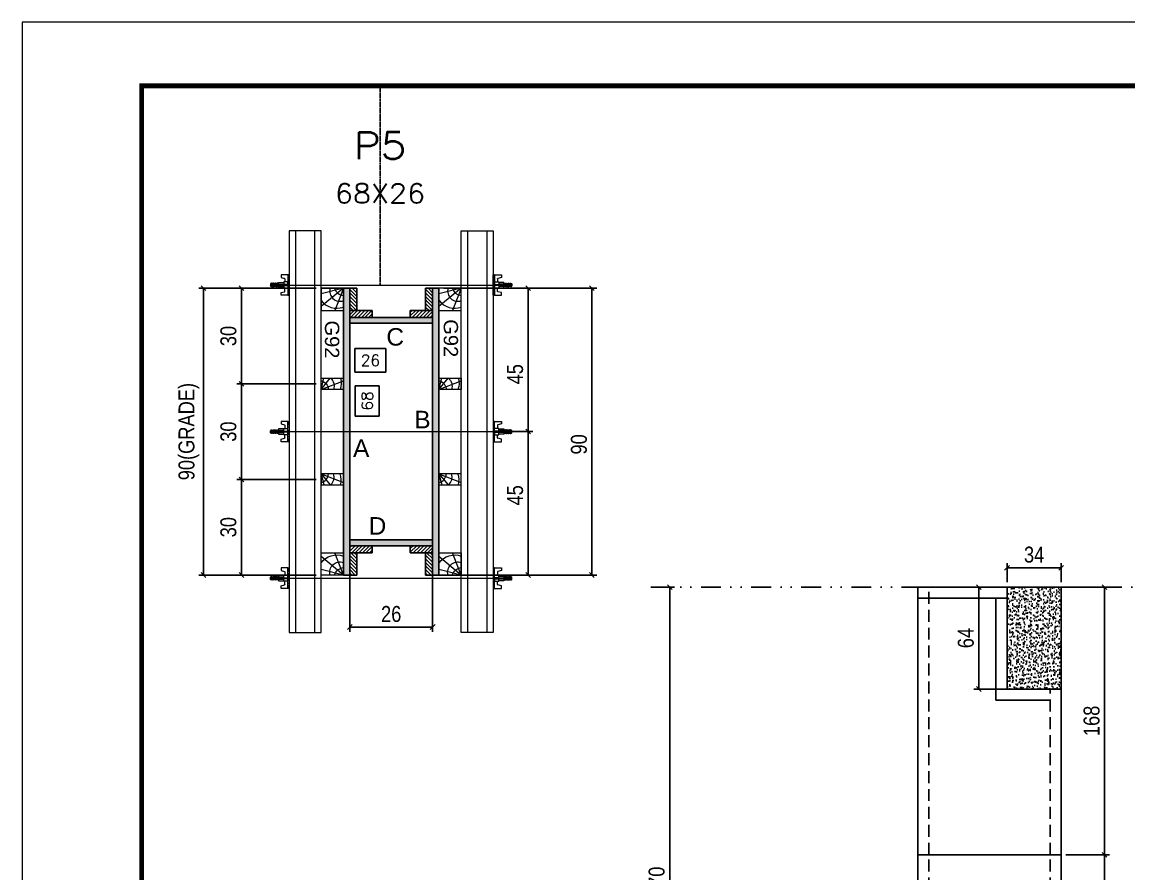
# Model space of a CAD drawing. Header units: millimetres. Extents: x 787 to 8287, y -592 to 17063.
# Drawn here: x 3024 to 3719, y 10261 to 10796 of the extents above; entities that cross this region are included whole.
import ezdxf
from ezdxf.enums import TextEntityAlignment as Align

# ---------------------------------------------------------------- set-up
doc = ezdxf.new("R2010")
doc.units = ezdxf.units.MM
for name, pattern in [('DASHED', [0.75, 0.5, -0.25]), ('DIVIDE2', [0.625, 0.25, -0.125, 0, -0.125, 0, -0.125]), ('HIDDEN', [0.375, 0.25, -0.125])]:
    doc.linetypes.add(name, pattern=pattern)
for name, color, linetype in [('00 - FELIPE', 2, 'Continuous'), ('CHAPA', 1, 'Continuous'), ('COTA', 241, 'Continuous'), ('Cota Seção (2x)', 241, 'Continuous'), ('MEIO_PONT', 93, 'Continuous'), ('Nível', 160, 'Continuous'), ('Painéis', 200, 'Continuous'), ('SARR_2.2x7', 40, 'Continuous'), ('SARRAFO', 251, 'Continuous'), ('Sarrafo de Pressão', 42, 'HIDDEN'), ('Texto de Titulo', 7, 'Continuous'), ('Texto Qtd Sarr', 242, 'Continuous'), ('TEXTO_GERAL', 7, 'Continuous')]:
    doc.layers.add(name, color=color, linetype=linetype)
for name, color, linetype, lineweight in [('Folhas', 255, 'Continuous', 9), ('Hachura', 251, 'Continuous', 9), ('Madeira', 126, 'Continuous', 18), ('Perfil Metálico', 224, 'Continuous', 18), ('SARRAFO DE PRESSAO', 251, 'DASHED', 9), ('Texto Seção', 7, 'Continuous', 15)]:
    doc.layers.add(name, color=color, linetype=linetype, lineweight=lineweight)
doc.styles.add('ARIAL', font='arial.ttf')
doc.styles.add('COTA TECNICA', font='techl___.ttf', dxfattribs={"height": 10})
doc.styles.add('COTA TECNICA 2X', font='techl___.ttf', dxfattribs={"height": 10})
doc.styles.add('COTA TECNICA-50', font='techl___.ttf', dxfattribs={"height": 10})
doc.styles.add('ROMANS', font='romans.shx')
doc.styles.add('SANSSERIF', font='sas_____.pfb')
doc.dimstyles.new('COTA PAINEL-50', dxfattribs={"dimtxt": 10, "dimasz": 3, "dimexe": 3, "dimexo": 3, "dimgap": 3, "dimtad": 1, "dimdec": 1, "dimzin": 12, "dimdsep": 46, "dimtxsty": 'COTA TECNICA-50', "dimblk1": 'OBLIQUE', "dimblk2": 'OBLIQUE', "dimsah": 1, "dimcen": 0.9, "dimclrd": 4, "dimclre": 4, "dimclrt": 240, "dimadec": 1, "dimazin": 3, "dimtfac": 1, "dimtdec": 1, "dimtmove": 0, "dimatfit": 3, "dimfxl": 0, "dimtolj": 1, "dimtzin": 12, "dimarcsym": 0})
doc.dimstyles.new('PAINEL', dxfattribs={"dimtxt": 10, "dimasz": 3, "dimexe": 3, "dimexo": 3, "dimgap": 3, "dimtad": 1, "dimdec": 1, "dimzin": 12, "dimdsep": 46, "dimtxsty": 'COTA TECNICA', "dimblk1": 'OBLIQUE', "dimblk2": 'OBLIQUE', "dimsah": 1, "dimcen": 0.9, "dimclrd": 4, "dimclre": 4, "dimclrt": 240, "dimadec": 1, "dimazin": 3, "dimtfac": 1, "dimtdec": 1, "dimtmove": 0, "dimatfit": 3, "dimfxl": 0, "dimtolj": 1, "dimtzin": 12, "dimarcsym": 0})
doc.dimstyles.new('SECAO PILAR', dxfattribs={"dimtxt": 10, "dimasz": 3, "dimexe": 3, "dimexo": 3, "dimgap": 3, "dimtad": 1, "dimdec": 1, "dimlfac": 0.5, "dimzin": 12, "dimdsep": 46, "dimtxsty": 'COTA TECNICA 2X', "dimblk1": 'OBLIQUE', "dimblk2": 'OBLIQUE', "dimsah": 1, "dimcen": 0.9, "dimclrd": 256, "dimclre": 256, "dimclrt": 256, "dimadec": 1, "dimazin": 3, "dimtfac": 1, "dimtdec": 1, "dimtmove": 0, "dimatfit": 3, "dimfxl": 0, "dimtolj": 1, "dimtzin": 12, "dimarcsym": 0})
doc.dimstyles.new('SECÇÃO 2', dxfattribs={"dimtxt": 7, "dimasz": 6, "dimexe": 0.18, "dimexo": 2, "dimgap": -4, "dimtad": 3, "dimdec": 1, "dimlfac": 0.5, "dimzin": 12, "dimdsep": 46, "dimtxsty": 'ROMANS', "dimblk": 'ARCHTICK', "dimcen": 0.09, "dimse1": 1, "dimse2": 1, "dimsd1": 1, "dimsd2": 1, "dimclrd": 180, "dimclre": 5, "dimclrt": 1, "dimadec": 0, "dimazin": 3, "dimtfac": 1, "dimtdec": 1, "dimtofl": 0, "dimtmove": 0, "dimatfit": 3, "dimldrblk": 'ARCHTICK', "dimfxl": 0, "dimtolj": 1, "dimtzin": 0, "dimarcsym": 0})

# ---------------------------------------------------------------- blocks, each defined once
blk = doc.blocks.new('9999999999')
at = {"layer": 'Folhas'}
blk.add_lwpolyline([(98138.98, 34190.21), (99623.98, 34190.21), (99623.98, 35240.21), (98138.98, 35240.21)], close=True, dxfattribs=at)
at = {"layer": 'Folhas', "color": 30, "const_width": 3}
blk.add_lwpolyline([(98213.98, 34230.21), (99583.98, 34230.21), (99583.98, 35200.21), (98213.98, 35200.21)], close=True, dxfattribs=at)
blk = doc.blocks.new('titulo1')
at = {"layer": 'Defpoints', "color": 252, "linetype": 'HIDDEN', "ltscale": 2}
blk.add_line((0, 0), (0, 125), dxfattribs=at)
at = {"layer": 'Defpoints', "style": 'ROMANS', "oblique": 15}
blk.add_attdef('FOLHA', text='', height=10, dxfattribs=at).set_placement((0, 15.58), align=Align.MIDDLE_CENTER)
at = {"layer": 'Texto Qtd Sarr', "color": 3, "style": 'ROMANS', "oblique": 15}
for tag, height, p in [('TITULO', 17, (0, 71.45)), ('SEÇÃO', 12, (0, 41.55))]:
    blk.add_attdef(tag, text='', height=height, dxfattribs=at).set_placement(p, align=Align.MIDDLE_CENTER)
blk = doc.blocks.new('*D297')
at = {"layer": 'Cota Seção (2x)', "color": 180, "lineweight": -2}
for p, q in [((3248.11, 10567.3), (3233.11, 10567.3)), ((3233.11, 10567.3), (3233.11, 10548.3)), ((3248.11, 10548.3), (3248.11, 10567.3)), ((3233.11, 10548.3), (3248.11, 10548.3))]:
    blk.add_line(p, q, dxfattribs=at)
at = {"layer": 'Defpoints', "color": 0}
for p in [(3229.64, 10606.56), (3229.64, 10470.56), (3252.11, 10470.56)]:
    blk.add_point(p, dxfattribs=at)
at = {"layer": 'Cota Seção (2x)', "color": 1, "insert": (3240.61, 10557.8), "char_height": 7, "attachment_point": 5, "rotation": 90, "style": 'ROMANS'}
blk.add_mtext('\\A1;68', dxfattribs=at)
blk = doc.blocks.new('_ArchTick')
at = {"color": 0, "linetype": 'ByBlock', "const_width": 0.15}
blk.add_lwpolyline([(-0.5, -0.5), (0.5, 0.5)], dxfattribs=at)
blk = doc.blocks.new('*D298')
at = {"layer": 'Cota Seção (2x)', "color": 180, "lineweight": -2}
for p, q in [((3252.22, 10590.77), (3232.89, 10590.77)), ((3232.89, 10590.77), (3232.89, 10575.77)), ((3252.22, 10575.77), (3252.22, 10590.77)), ((3232.89, 10575.77), (3252.22, 10575.77))]:
    blk.add_line(p, q, dxfattribs=at)
at = {"layer": 'Defpoints', "color": 0}
for p in [(3229.64, 10606.56), (3281.64, 10606.56), (3281.64, 10571.77)]:
    blk.add_point(p, dxfattribs=at)
at = {"layer": 'Cota Seção (2x)', "color": 1, "insert": (3242.56, 10583.27), "char_height": 7, "attachment_point": 5, "style": 'ROMANS'}
blk.add_mtext('\\A1;26', dxfattribs=at)
blk = doc.blocks.new('_Oblique')
at = {"color": 0, "linetype": 'ByBlock', "lineweight": -2}
blk.add_line((-0.5, -0.5), (0.5, 0.5), dxfattribs=at)
blk = doc.blocks.new('*D1240')
at = {"layer": 'Cota Seção (2x)', "lineweight": -2}
for p, q in [((3229.64, 10463.96), (3229.64, 10412.92)), ((3281.64, 10463.96), (3281.64, 10412.92)), ((3229.64, 10415.92), (3281.64, 10415.92))]:
    blk.add_line(p, q, dxfattribs=at)
at = {"layer": 'Defpoints', "color": 0}
for p in [(3229.64, 10466.96), (3281.64, 10466.96), (3281.64, 10415.92)]:
    blk.add_point(p, dxfattribs=at)
at = {"layer": 'Cota Seção (2x)', "lineweight": -2, "xscale": 3, "yscale": 3, "zscale": 3, "rotation": 180}
blk.add_blockref('_Oblique', (3229.64, 10415.92), dxfattribs=at)
at = {"layer": 'Cota Seção (2x)', "lineweight": -2, "xscale": 3, "yscale": 3, "zscale": 3}
blk.add_blockref('_Oblique', (3281.64, 10415.92), dxfattribs=at)
at = {"layer": 'Cota Seção (2x)', "insert": (3255.64, 10424.03), "char_height": 10, "attachment_point": 5, "style": 'COTA TECNICA 2X'}
blk.add_mtext('\\A1;26', dxfattribs=at)
blk = doc.blocks.new('*D299')
at = {"layer": 'Cota Seção (2x)', "lineweight": -2}
for p, q in [((3208.64, 10628.56), (3134.86, 10628.56)), ((3137.86, 10628.56), (3137.86, 10448.56)), ((3208.64, 10448.56), (3134.86, 10448.56))]:
    blk.add_line(p, q, dxfattribs=at)
at = {"layer": 'Defpoints', "color": 0}
for p in [(3211.64, 10628.56), (3137.86, 10448.56), (3211.64, 10448.56)]:
    blk.add_point(p, dxfattribs=at)
at = {"layer": 'Cota Seção (2x)', "lineweight": -2, "xscale": 3, "yscale": 3, "zscale": 3}
for p, rotation in [((3137.86, 10628.56), 90), ((3137.86, 10448.56), 270)]:
    blk.add_blockref('_Oblique', p, dxfattribs=dict(at, rotation=rotation))
at = {"layer": 'Cota Seção (2x)', "insert": (3128.64, 10538.56), "char_height": 10, "attachment_point": 5, "rotation": 90, "style": 'COTA TECNICA 2X'}
blk.add_mtext('\\A1;90(GRADE)', dxfattribs=at)
blk = doc.blocks.new('*D300')
at = {"layer": 'Cota Seção (2x)', "lineweight": -2}
for p, q in [((3208.64, 10508.56), (3158.71, 10508.56)), ((3161.71, 10508.56), (3161.71, 10448.56)), ((3208.64, 10448.56), (3158.71, 10448.56))]:
    blk.add_line(p, q, dxfattribs=at)
at = {"layer": 'Defpoints', "color": 0}
for p in [(3211.64, 10508.56), (3161.71, 10448.56), (3211.64, 10448.56)]:
    blk.add_point(p, dxfattribs=at)
at = {"layer": 'Cota Seção (2x)', "lineweight": -2, "xscale": 3, "yscale": 3, "zscale": 3}
for p, rotation in [((3161.71, 10508.56), 90), ((3161.71, 10448.56), 270)]:
    blk.add_blockref('_Oblique', p, dxfattribs=dict(at, rotation=rotation))
at = {"layer": 'Cota Seção (2x)', "insert": (3153.49, 10478.56), "char_height": 10, "attachment_point": 5, "rotation": 90, "style": 'COTA TECNICA 2X'}
blk.add_mtext('\\A1;30', dxfattribs=at)
blk = doc.blocks.new('*D301')
at = {"layer": 'Cota Seção (2x)', "lineweight": -2}
for p, q in [((3208.64, 10628.56), (3158.71, 10628.56)), ((3161.71, 10628.56), (3161.71, 10568.56)), ((3208.64, 10568.56), (3158.71, 10568.56))]:
    blk.add_line(p, q, dxfattribs=at)
at = {"layer": 'Defpoints', "color": 0}
for p in [(3211.64, 10628.56), (3161.71, 10568.56), (3211.64, 10568.56)]:
    blk.add_point(p, dxfattribs=at)
at = {"layer": 'Cota Seção (2x)', "lineweight": -2, "xscale": 3, "yscale": 3, "zscale": 3}
for p, rotation in [((3161.71, 10628.56), 90), ((3161.71, 10568.56), 270)]:
    blk.add_blockref('_Oblique', p, dxfattribs=dict(at, rotation=rotation))
at = {"layer": 'Cota Seção (2x)', "insert": (3153.49, 10598.56), "char_height": 10, "attachment_point": 5, "rotation": 90, "style": 'COTA TECNICA 2X'}
blk.add_mtext('\\A1;30', dxfattribs=at)
blk = doc.blocks.new('*D302')
at = {"layer": 'Cota Seção (2x)', "lineweight": -2}
for p, q in [((3208.64, 10568.56), (3158.71, 10568.56)), ((3161.71, 10568.56), (3161.71, 10508.56)), ((3208.64, 10508.56), (3158.71, 10508.56))]:
    blk.add_line(p, q, dxfattribs=at)
at = {"layer": 'Defpoints', "color": 0}
for p in [(3211.64, 10568.56), (3161.71, 10508.56), (3211.64, 10508.56)]:
    blk.add_point(p, dxfattribs=at)
at = {"layer": 'Cota Seção (2x)', "lineweight": -2, "xscale": 3, "yscale": 3, "zscale": 3}
for p, rotation in [((3161.71, 10568.56), 90), ((3161.71, 10508.56), 270)]:
    blk.add_blockref('_Oblique', p, dxfattribs=dict(at, rotation=rotation))
at = {"layer": 'Cota Seção (2x)', "insert": (3153.49, 10538.56), "char_height": 10, "attachment_point": 5, "rotation": 90, "style": 'COTA TECNICA 2X'}
blk.add_mtext('\\A1;30', dxfattribs=at)
blk = doc.blocks.new('*D303')
at = {"layer": 'Cota Seção (2x)', "lineweight": -2}
for p, q in [((3288.64, 10628.56), (3384.62, 10628.56)), ((3381.62, 10628.56), (3381.62, 10448.56)), ((3288.64, 10448.56), (3384.62, 10448.56))]:
    blk.add_line(p, q, dxfattribs=at)
at = {"layer": 'Defpoints', "color": 0}
for p in [(3285.64, 10628.56), (3285.64, 10448.56), (3381.62, 10448.56)]:
    blk.add_point(p, dxfattribs=at)
at = {"layer": 'Cota Seção (2x)', "lineweight": -2, "xscale": 3, "yscale": 3, "zscale": 3}
for p, rotation in [((3381.62, 10628.56), 90), ((3381.62, 10448.56), 270)]:
    blk.add_blockref('_Oblique', p, dxfattribs=dict(at, rotation=rotation))
at = {"layer": 'Cota Seção (2x)', "insert": (3373.49, 10530.56), "char_height": 10, "attachment_point": 5, "rotation": 90, "style": 'COTA TECNICA 2X'}
blk.add_mtext('\\A1;90', dxfattribs=at)
blk = doc.blocks.new('*D304')
at = {"layer": 'Cota Seção (2x)', "lineweight": -2}
for p, q in [((3322.64, 10628.56), (3344.55, 10628.56)), ((3341.55, 10628.56), (3341.55, 10538.57)), ((3322.64, 10538.57), (3344.55, 10538.57))]:
    blk.add_line(p, q, dxfattribs=at)
at = {"layer": 'Defpoints', "color": 0}
for p in [(3319.64, 10628.56), (3319.64, 10538.57), (3341.55, 10538.57)]:
    blk.add_point(p, dxfattribs=at)
at = {"layer": 'Cota Seção (2x)', "lineweight": -2, "xscale": 3, "yscale": 3, "zscale": 3}
for p, rotation in [((3341.55, 10628.56), 90), ((3341.55, 10538.57), 270)]:
    blk.add_blockref('_Oblique', p, dxfattribs=dict(at, rotation=rotation))
at = {"layer": 'Cota Seção (2x)', "insert": (3333.44, 10574.56), "char_height": 10, "attachment_point": 5, "rotation": 90, "style": 'COTA TECNICA 2X'}
blk.add_mtext('\\A1;45', dxfattribs=at)
blk = doc.blocks.new('*D305')
at = {"layer": 'Cota Seção (2x)', "lineweight": -2}
for p, q in [((3322.64, 10538.57), (3344.55, 10538.57)), ((3341.55, 10448.56), (3341.55, 10538.57)), ((3322.64, 10448.56), (3344.55, 10448.56))]:
    blk.add_line(p, q, dxfattribs=at)
at = {"layer": 'Defpoints', "color": 0}
for p in [(3319.64, 10538.57), (3341.55, 10538.57), (3319.64, 10448.56)]:
    blk.add_point(p, dxfattribs=at)
at = {"layer": 'Cota Seção (2x)', "lineweight": -2, "xscale": 3, "yscale": 3, "zscale": 3}
for p, rotation in [((3341.55, 10538.57), 90), ((3341.55, 10448.56), 270)]:
    blk.add_blockref('_Oblique', p, dxfattribs=dict(at, rotation=rotation))
at = {"layer": 'Cota Seção (2x)', "insert": (3333.44, 10498.56), "char_height": 10, "attachment_point": 5, "rotation": 90, "style": 'COTA TECNICA 2X'}
blk.add_mtext('\\A1;45', dxfattribs=at)
blk = doc.blocks.new('C')
at = {"layer": 'Hachura', "color": 0}
for p, q in [((0, 3.22), (0, -3.22)), ((0.45, 3.22), (0, 3.22)), ((0.46, 3.16), (0, 3.16)), ((0.46, 3.05), (0, 3.05)), ((0.46, 2.88), (0, 2.88)), ((0, 2.75), (0, -1.16)), ((0.46, 2.65), (0, 2.65)), ((0.46, 2.23), (0, 2.23)), ((0.46, 1.51), (0, 1.51)), ((0.39, 0.49), (0.17, 0.49)), ((0.45, -3.23), (0.45, 3.22)), ((0.45, 3.22), (2.58, 3.22)), ((1.74, 0.97), (0.45, 0.97)), ((1.45, 0.1), (0.45, 0.1)), ((1.35, 1.94), (1.35, 0.96)), ((2.58, 2.39), (1.47, 2.09)), ((1.74, -0.97), (1.74, 0.97)), ((1.74, 0.97), (1.74, 0.84)), ((1.74, 0.97), (1.74, 0.84)), ((1.74, 0.84), (3.35, 0.84)), ((3.35, 0.45), (1.74, 0.45)), ((2.58, 3.22), (2.58, 2.39)), ((3.32, 0.84), (3.32, -0.84)), ((3.35, 0.84), (3.35, -0.84)), ((3.68, 0.45), (3.35, 0.45)), ((3.84, -0.52), (3.35, 0.45)), ((3.35, 0.06), (3.67, -0.57)), ((3.68, 0.45), (4.16, -0.52)), ((3.72, 0.5), (4.25, -0.57)), ((4.37, -0.55), (3.83, 0.53)), ((4.15, 0.45), (3.93, 0.45)), ((4.42, -0.52), (3.93, 0.45)), ((4.15, 0.45), (4.26, 0.45)), ((4.26, 0.45), (4.74, -0.52)), ((4.3, 0.5), (4.83, -0.57)), ((4.95, -0.55), (4.41, 0.53)), ((4.51, 0.45), (4.84, 0.45)), ((5, -0.52), (4.51, 0.45)), ((4.84, 0.45), (5.32, -0.52)), ((4.88, 0.5), (5.41, -0.57)), ((5.53, -0.55), (4.99, 0.53)), ((5.58, -0.52), (5.09, 0.45)), ((5.42, 0.45), (5.09, 0.45)), ((5.58, -0.52), (5.09, 0.45)), ((5.42, 0.45), (5.74, -0.19)), ((5.46, 0.5), (5.74, -0.07)), ((5.74, 0.19), (5.57, 0.53)), ((5.74, 0.32), (5.68, 0.45)), ((5.68, 0.45), (5.74, 0.45)), ((5.74, 0.45), (5.9, 0.29)), ((5.74, 0.45), (5.74, -0.52)), ((5.9, -0.36), (5.9, 0.29)), ((0.45, 0), (0, 0)), ((0.46, -1.52), (0, -1.52)), ((0.46, -2.23), (0, -2.23)), ((0.46, -2.65), (0, -2.65)), ((0.46, -2.88), (0, -2.88)), ((0.46, -3.05), (0, -3.05)), ((0.46, -3.16), (0, -3.16)), ((0, -3.22), (2.57, -3.22)), ((0.08, -0.48), (0.29, -0.48)), ((0.29, -0.48), (0.4, -0.48)), ((0.45, 0), (0.45, -0.97)), ((0.45, -0.16), (1.45, -0.16)), ((0.45, -0.65), (0.45, -0.32)), ((0.45, -3.23), (0.45, -0.65)), ((0.45, -0.97), (1.74, -0.97)), ((1.35, -1.94), (1.35, -0.97)), ((2.58, -2.39), (1.47, -2.1)), ((3.35, -0.32), (1.74, -0.32)), ((3.35, -0.84), (1.74, -0.84)), ((2.58, -3.23), (2.58, -2.39)), ((3.35, -0.07), (3.58, -0.52)), ((3.35, -0.52), (3.58, -0.52)), ((3.84, -0.52), (4.16, -0.52)), ((4.42, -0.52), (4.74, -0.52)), ((4.63, -0.52), (4.74, -0.52)), ((5, -0.52), (5.32, -0.52)), ((5.58, -0.52), (5.74, -0.52)), ((5.74, -0.52), (5.9, -0.36)), ((5.74, -0.52), (5.74, -0.52))]:
    blk.add_line(p, q, dxfattribs=at)
for centre, radius, start, end in [((1.52, 1.94), 0.161, 104.7436, 180), ((1.44, -0.03), 0.129, 272.695, 87.305), ((3.81, 0.39), 0.143, 25.5688, 154.4312), ((4.39, 0.39), 0.143, 25.5688, 154.4312), ((4.97, 0.39), 0.143, 25.5688, 154.4312), ((5.55, 0.39), 0.143, 25.5688, 154.4312), ((0.17, -0.37), 0.174, 221.744, 317.8592), ((1.52, -1.94), 0.161, 180, 255.2564), ((3.71, -0.4), 0.174, 222.1408, 318.256), ((4.29, -0.4), 0.174, 222.1408, 318.256), ((4.87, -0.4), 0.174, 222.1408, 318.256), ((5.45, -0.4), 0.174, 222.1408, 318.256), ((5.61, -0.4), 0.174, 317.8592, 318.256)]:
    blk.add_arc(centre, radius, start, end, dxfattribs=at)
blk = doc.blocks.new('PONTALETE')
at = {"layer": 'Madeira'}
for q in [(2.71, 7), (7, 5.76), (7, 1.74)]:
    blk.add_line((0, 0), q, dxfattribs=at)
blk.add_lwpolyline([(0, 0), (7, 0), (7, 7), (0, 7)], close=True, dxfattribs=at)
for centre, radius, start, end in [((2.04, 0.06), 6.23, 37.2818, 109.0913), ((1.09, 0.9), 3.19, 343.603, 109.9847), ((-0.21, -0.78), 3.09, 14.6322, 86.0383)]:
    blk.add_arc(centre, radius, start, end, dxfattribs=at)
blk = doc.blocks.new('MEIO PONTALETE')
at = {"layer": 'Madeira'}
for q in [(2.71, 7), (3.5, 2.88), (3.5, 0.87)]:
    blk.add_line((0, 0), q, dxfattribs=at)
blk.add_lwpolyline([(0, 0), (3.5, 0), (3.5, 7), (0, 7)], close=True, dxfattribs=at)
for centre, radius, start, end in [((2.04, 0.06), 6.23, 76.4499, 109.0913), ((1.09, 0.9), 3.19, 40.9063, 109.9847), ((-0.21, -0.78), 3.09, 14.6322, 86.0383)]:
    blk.add_arc(centre, radius, start, end, dxfattribs=at)
blk = doc.blocks.new('*D1172')
at = {"layer": 'COTA', "color": 4, "lineweight": -2}
for p, q in [((3421.67, 10440.98), (3433.52, 10440.98)), ((3430.52, 10070.98), (3430.52, 10440.98)), ((3421.67, 10070.98), (3433.52, 10070.98))]:
    blk.add_line(p, q, dxfattribs=at)
at = {"layer": 'Defpoints', "color": 0}
for p in [(3418.67, 10440.98), (3430.52, 10440.98), (3418.67, 10070.98)]:
    blk.add_point(p, dxfattribs=at)
at = {"layer": 'COTA', "color": 4, "lineweight": -2, "xscale": 3, "yscale": 3, "zscale": 3}
for p, rotation in [((3430.52, 10440.98), 90), ((3430.52, 10070.98), 270)]:
    blk.add_blockref('_Oblique', p, dxfattribs=dict(at, rotation=rotation))
at = {"layer": 'COTA', "color": 240, "insert": (3422.3, 10255.98), "char_height": 10, "attachment_point": 5, "rotation": 90, "style": 'COTA TECNICA-50'}
blk.add_mtext('\\A1;370', dxfattribs=at)
blk = doc.blocks.new('*D137')
at = {"layer": 'COTA', "color": 4, "lineweight": -2}
for p, q in [((3642.17, 10443.98), (3642.17, 10456.07)), ((3676.17, 10443.98), (3676.17, 10456.07)), ((3642.17, 10453.07), (3676.17, 10453.07))]:
    blk.add_line(p, q, dxfattribs=at)
at = {"layer": 'Defpoints', "color": 0}
for p in [(3676.17, 10453.07), (3642.17, 10440.98), (3676.17, 10440.98)]:
    blk.add_point(p, dxfattribs=at)
at = {"layer": 'COTA', "color": 4, "lineweight": -2, "xscale": 3, "yscale": 3, "zscale": 3, "rotation": 180}
blk.add_blockref('_Oblique', (3642.17, 10453.07), dxfattribs=at)
at = {"layer": 'COTA', "color": 4, "lineweight": -2, "xscale": 3, "yscale": 3, "zscale": 3}
blk.add_blockref('_Oblique', (3676.17, 10453.07), dxfattribs=at)
at = {"layer": 'COTA', "color": 240, "insert": (3659.17, 10461.29), "char_height": 10, "attachment_point": 5, "style": 'COTA TECNICA-50'}
blk.add_mtext('\\A1;34', dxfattribs=at)
blk = doc.blocks.new('*D1483')
at = {"layer": '00 - FELIPE', "color": 4, "lineweight": -2}
for p, q in [((3679.17, 10440.98), (3706.41, 10440.98)), ((3703.41, 10440.98), (3703.41, 10272.98)), ((3679.17, 10272.98), (3706.41, 10272.98))]:
    blk.add_line(p, q, dxfattribs=at)
at = {"layer": 'Defpoints', "color": 0}
for p in [(3676.17, 10440.98), (3676.17, 10272.98), (3703.41, 10272.98)]:
    blk.add_point(p, dxfattribs=at)
at = {"layer": '00 - FELIPE', "color": 4, "lineweight": -2, "xscale": 3, "yscale": 3, "zscale": 3}
for p, rotation in [((3703.41, 10440.98), 90), ((3703.41, 10272.98), 270)]:
    blk.add_blockref('_Oblique', p, dxfattribs=dict(at, rotation=rotation))
at = {"layer": '00 - FELIPE', "color": 240, "insert": (3695.28, 10356.98), "char_height": 10, "attachment_point": 5, "rotation": 90, "style": 'COTA TECNICA'}
blk.add_mtext('\\A1;168', dxfattribs=at)
blk = doc.blocks.new('*D1484')
at = {"layer": '00 - FELIPE', "color": 4, "lineweight": -2}
for p, q in [((3679.17, 10272.98), (3706.41, 10272.98)), ((3703.41, 10272.98), (3703.41, 10194.98)), ((3679.17, 10194.98), (3706.41, 10194.98))]:
    blk.add_line(p, q, dxfattribs=at)
at = {"layer": 'Defpoints', "color": 0}
for p in [(3676.17, 10272.98), (3676.17, 10194.98), (3703.41, 10194.98)]:
    blk.add_point(p, dxfattribs=at)
at = {"layer": '00 - FELIPE', "color": 4, "lineweight": -2, "xscale": 3, "yscale": 3, "zscale": 3}
for p, rotation in [((3703.41, 10272.98), 90), ((3703.41, 10194.98), 270)]:
    blk.add_blockref('_Oblique', p, dxfattribs=dict(at, rotation=rotation))
at = {"layer": '00 - FELIPE', "color": 240, "insert": (3695.31, 10233.98), "char_height": 10, "attachment_point": 5, "rotation": 90, "style": 'COTA TECNICA'}
blk.add_mtext('\\A1;78', dxfattribs=at)
blk = doc.blocks.new('*D1485')
at = {"layer": '00 - FELIPE', "color": 4, "lineweight": -2}
for p, q in [((3639.17, 10440.98), (3621.42, 10440.98)), ((3624.42, 10440.98), (3624.42, 10376.98)), ((3639.17, 10376.98), (3621.42, 10376.98))]:
    blk.add_line(p, q, dxfattribs=at)
at = {"layer": 'Defpoints', "color": 0}
for p in [(3642.17, 10440.98), (3624.42, 10376.98), (3642.17, 10376.98)]:
    blk.add_point(p, dxfattribs=at)
at = {"layer": '00 - FELIPE', "color": 4, "lineweight": -2, "xscale": 3, "yscale": 3, "zscale": 3}
for p, rotation in [((3624.42, 10440.98), 90), ((3624.42, 10376.98), 270)]:
    blk.add_blockref('_Oblique', p, dxfattribs=dict(at, rotation=rotation))
at = {"layer": '00 - FELIPE', "color": 240, "insert": (3616.32, 10408.98), "char_height": 10, "attachment_point": 5, "rotation": 90, "style": 'COTA TECNICA'}
blk.add_mtext('\\A1;64', dxfattribs=at)

msp = doc.modelspace()

# ---------------------------------------------------------------- hatches: boundary and pattern name
at = {"layer": 'COTA', "linetype": 'ByBlock'}
h = msp.add_hatch(dxfattribs=at)
h.set_pattern_fill('AR-CONC', color=256, scale=0.03)
h.set_pattern_definition([(50, (-4860.9125, 6328.986), (5.46554, -0.4781726), [0.5715, -6.2865]), (355, (-4860.9125, 6328.986), (-1.0573026, 5.7317054), [0.4572, -5.0292175]), (100.451445, (-4860.457, 6328.946), (4.4082374, 5.2535326), [0.4857003, -5.3427073]), (46.1842, (-4860.9125, 6330.51), (8.132371, -1.26127), [0.85725, -9.42975]), (96.63556, (-4860.235, 6330.405), (7.122124, 7.422784), [0.728551, -8.014068]), (351.18415, (-4860.9125, 6330.51), (7.122124, 7.422784), [0.685799, -7.543792]), (21, (-4860.1505, 6330.129), (4.5484317, -3.067956), [0.5715, -6.2865]), (326, (-4860.1505, 6330.129), (1.854061, 5.525639), [0.4572, -5.0292]), (71.451445, (-4859.7715, 6329.873), (6.4024926, 2.457683), [0.4857003, -5.342698]), (37.5, (-4860.9125, 6328.9859), (0.0926581, 2.53665117), [0, -4.96824, 0, -5.1054, 0, -5.04825]), (7.5, (-4860.9125, 6328.986), (2.0045899, 3.00541724), [0, -2.91084, 0, -4.85394, 0, -1.92405]), (327.5, (-4862.6118, 6328.9859), (4.06771786, -0.1718623), [0, -1.905, 0, -5.9436, 0, -7.8867]), (317.5, (-4863.3738, 6328.986), (4.4438754, 0.7627947), [0, -2.4765, 0, -3.94716, 0, -5.6007])])
h.paths.add_polyline_path([(3642.17, 10440.98), (3642.17, 10376.98), (3676.17, 10376.98), (3676.17, 10440.98)])
at = {"layer": 'Hachura'}
h = msp.add_hatch(color=256, dxfattribs=at)
h.dxf.hatch_style = 1
h.paths.add_polyline_path([(3229.64, 10448.56), (3225.64, 10448.56), (3225.64, 10628.56), (3229.64, 10628.56)])
h = msp.add_hatch(color=256, dxfattribs=at)
h.dxf.hatch_style = 1
h.paths.add_polyline_path([(3229.64, 10448.56), (3225.64, 10448.56), (3225.64, 10628.56), (3229.64, 10628.56)])
h = msp.add_hatch(dxfattribs=at)
h.set_pattern_fill('ANSI31', color=256, scale=0.5, angle=90, style=0)
h.set_pattern_definition([(135, (-19661.7664, 19752.5143), (-1.12253202, -1.12253202), [])])
h.paths.add_polyline_path([(3229.64, 10614.56), (3234.04, 10614.56), (3234.04, 10628.56), (3229.64, 10628.56)])
h = msp.add_hatch(dxfattribs=at)
h.set_pattern_fill('ANSI31', color=256, scale=0.5, angle=90, style=0)
h.set_pattern_definition([(135, (-19647.7664, 19752.5143), (-1.12253202, -1.12253202), [])])
h.paths.add_polyline_path([(3281.64, 10614.56), (3277.24, 10614.56), (3277.24, 10628.56), (3281.64, 10628.56)])
h = msp.add_hatch(color=256, dxfattribs=at)
h.dxf.hatch_style = 1
h.paths.add_polyline_path([(3281.64, 10448.56), (3285.64, 10448.56), (3285.64, 10628.56), (3281.64, 10628.56)])
h = msp.add_hatch(color=256, dxfattribs=at)
h.dxf.hatch_style = 1
h.paths.add_polyline_path([(3281.64, 10448.56), (3285.64, 10448.56), (3285.64, 10628.56), (3281.64, 10628.56)])
h = msp.add_hatch(dxfattribs=at)
h.set_pattern_fill('ANSI31', color=256, scale=0.5, style=0)
h.set_pattern_definition([(45, (12732.5936, 33394.3706), (-1.12253202, 1.12253202), [])])
h.paths.add_polyline_path([(3243.64, 10610.16), (3243.64, 10614.56), (3229.64, 10614.56), (3229.64, 10610.16)])
h = msp.add_hatch(dxfattribs=at)
h.set_pattern_fill('ANSI31', color=256, scale=0.5, style=0)
h.set_pattern_definition([(45, (12746.5936, 33394.3706), (-1.12253202, 1.12253202), [])])
h.paths.add_polyline_path([(3267.64, 10610.16), (3267.64, 10614.56), (3281.64, 10614.56), (3281.64, 10610.16)])
h = msp.add_hatch(color=256, dxfattribs=at)
h.dxf.hatch_style = 1
h.paths.add_polyline_path([(3229.64, 10610.16), (3229.64, 10606.56), (3281.64, 10606.56), (3281.64, 10610.16)])
h = msp.add_hatch(color=256, dxfattribs=at)
h.dxf.hatch_style = 1
h.paths.add_polyline_path([(3229.64, 10610.16), (3229.64, 10606.56), (3281.64, 10606.56), (3281.64, 10610.16)])
h = msp.add_hatch(color=256, dxfattribs=at)
h.dxf.hatch_style = 1
h.paths.add_polyline_path([(3229.64, 10470.56), (3229.64, 10466.96), (3281.64, 10466.96), (3281.64, 10470.56)])
h = msp.add_hatch(color=256, dxfattribs=at)
h.dxf.hatch_style = 1
h.paths.add_polyline_path([(3229.64, 10470.56), (3229.64, 10466.96), (3281.64, 10466.96), (3281.64, 10470.56)])
h = msp.add_hatch(dxfattribs=at)
h.set_pattern_fill('ANSI31', color=256, scale=0.5, style=0)
h.set_pattern_definition([(45, (12732.5936, 33358.3706), (-1.12253202, 1.12253202), [])])
h.paths.add_polyline_path([(3243.64, 10466.96), (3243.64, 10462.56), (3229.64, 10462.56), (3229.64, 10466.96)])
h = msp.add_hatch(dxfattribs=at)
h.set_pattern_fill('ANSI31', color=256, scale=0.5, angle=90, style=0)
h.set_pattern_definition([(135, (-19661.7664, 19951.5143), (-1.12253202, -1.12253202), [])])
h.paths.add_polyline_path([(3229.64, 10462.56), (3234.04, 10462.56), (3234.04, 10448.56), (3229.64, 10448.56)])
h = msp.add_hatch(dxfattribs=at)
h.set_pattern_fill('ANSI31', color=256, scale=0.5, style=0)
h.set_pattern_definition([(45, (12746.5936, 33358.3706), (-1.12253202, 1.12253202), [])])
h.paths.add_polyline_path([(3267.64, 10466.96), (3267.64, 10462.56), (3281.64, 10462.56), (3281.64, 10466.96)])
h = msp.add_hatch(dxfattribs=at)
h.set_pattern_fill('ANSI31', color=256, scale=0.5, angle=90, style=0)
h.set_pattern_definition([(135, (-19647.7664, 19951.5143), (-1.12253202, -1.12253202), [])])
h.paths.add_polyline_path([(3281.64, 10462.56), (3277.24, 10462.56), (3277.24, 10448.56), (3281.64, 10448.56)])

# ---------------------------------------------------------------- linework, layer by layer
at = {"layer": 'CHAPA'}
for points in [[(3229.64, 10448.56), (3225.64, 10448.56), (3225.64, 10628.56), (3229.64, 10628.56)], [(3229.64, 10448.56), (3225.64, 10448.56), (3225.64, 10628.56), (3229.64, 10628.56)], [(3281.64, 10448.56), (3285.64, 10448.56), (3285.64, 10628.56), (3281.64, 10628.56)], [(3281.64, 10448.56), (3285.64, 10448.56), (3285.64, 10628.56), (3281.64, 10628.56)], [(3229.64, 10610.16), (3229.64, 10606.56), (3281.64, 10606.56), (3281.64, 10610.16)], [(3229.64, 10610.16), (3229.64, 10606.56), (3281.64, 10606.56), (3281.64, 10610.16)], [(3229.64, 10470.56), (3229.64, 10466.96), (3281.64, 10466.96), (3281.64, 10470.56)], [(3229.64, 10470.56), (3229.64, 10466.96), (3281.64, 10466.96), (3281.64, 10470.56)]]:
    msp.add_lwpolyline(points, close=True, dxfattribs=at)
at = {"layer": 'COTA', "linetype": 'ByBlock'}
for p, q in [((3586.17, 10440.98), (3586.17, 10440.98)), ((3676.17, 10440.98), (3642.17, 10440.98)), ((3676.17, 10376.98), (3676.17, 10440.98))]:
    msp.add_line(p, q, dxfattribs=at)
at = {"layer": 'Hachura'}
for p, q in [((3180.84, 10630.56), (3326.64, 10630.57)), ((3180.84, 10538.57), (3326.64, 10538.56)), ((3180.84, 10446.56), (3326.64, 10446.55))]:
    msp.add_line(p, q, dxfattribs=at)
at = {"layer": 'Madeira'}
for points in [[(3225.64, 10448.56), (3211.64, 10448.56), (3211.64, 10628.56), (3225.64, 10628.56)], [(3285.64, 10448.56), (3299.64, 10448.56), (3299.64, 10628.56), (3285.64, 10628.56)]]:
    msp.add_lwpolyline(points, close=True, dxfattribs=at)
at = {"layer": 'Nível', "color": 4, "linetype": 'DIVIDE2', "ltscale": 50}
msp.add_line((3418.67, 10440.98), (4469, 10440.98), dxfattribs=at)
at = {"layer": 'Painéis'}
for p, q in [((3586.17, 10194.98), (3586.17, 10440.98)), ((3586.17, 10440.98), (3642.17, 10440.98)), ((3642.17, 10440.98), (3642.17, 10376.98)), ((3586.17, 10376.98), (3586.17, 10376.98)), ((3642.17, 10376.98), (3676.17, 10376.98)), ((3676.17, 10376.98), (3676.17, 10194.98)), ((3586.17, 10272.98), (3676.17, 10272.98))]:
    msp.add_line(p, q, dxfattribs=at)
msp.add_lwpolyline([(3281.64, 10606.56), (3229.64, 10606.56), (3229.64, 10470.56), (3281.64, 10470.56)], close=True, dxfattribs=at)
at = {"layer": 'Perfil Metálico'}
for points in [[(3191.64, 10412.56), (3211.64, 10412.56), (3211.64, 10664.56), (3191.64, 10664.56)], [(3207.64, 10664.56), (3195.64, 10664.56), (3195.64, 10412.56), (3207.64, 10412.56)], [(3319.64, 10412.56), (3299.64, 10412.56), (3299.64, 10664.56), (3319.64, 10664.56)], [(3303.64, 10664.56), (3315.64, 10664.56), (3315.64, 10412.56), (3303.64, 10412.56)]]:
    msp.add_lwpolyline(points, close=True, dxfattribs=at)
at = {"layer": 'SARR_2.2x7'}
for p, q in [((3586.17, 10433.98), (3642.17, 10433.98)), ((3635.17, 10376.98), (3635.17, 10433.98)), ((3635.17, 10376.98), (3642.17, 10376.98)), ((3635.17, 10376.98), (3635.17, 10369.98)), ((3635.17, 10369.98), (3669.17, 10369.98))]:
    msp.add_line(p, q, dxfattribs=at)
at = {"layer": 'SARRAFO'}
for points in [[(3234.04, 10628.56), (3234.04, 10614.56), (3229.64, 10614.56), (3229.64, 10628.56)], [(3277.24, 10628.56), (3277.24, 10614.56), (3281.64, 10614.56), (3281.64, 10628.56)], [(3229.64, 10614.56), (3243.64, 10614.56), (3243.64, 10610.16), (3229.64, 10610.16)], [(3281.64, 10614.56), (3267.64, 10614.56), (3267.64, 10610.16), (3281.64, 10610.16)], [(3229.64, 10462.56), (3243.64, 10462.56), (3243.64, 10466.96), (3229.64, 10466.96)], [(3234.04, 10448.56), (3234.04, 10462.56), (3229.64, 10462.56), (3229.64, 10448.56)], [(3281.64, 10462.56), (3267.64, 10462.56), (3267.64, 10466.96), (3281.64, 10466.96)], [(3277.24, 10448.56), (3277.24, 10462.56), (3281.64, 10462.56), (3281.64, 10448.56)]]:
    msp.add_lwpolyline(points, close=True, dxfattribs=at)
at = {"layer": 'Sarrafo de Pressão', "ltscale": 30}
for p, q in [((3593.17, 10272.98), (3593.17, 10440.98)), ((3669.17, 10272.98), (3669.17, 10376.98)), ((3593.17, 10194.98), (3593.17, 10272.98)), ((3669.17, 10194.98), (3669.17, 10272.98))]:
    msp.add_line(p, q, dxfattribs=at)

# ---------------------------------------------------------------- block references
at = {"layer": 'Hachura', "linetype": 'Continuous', "yscale": 2, "zscale": 2}
for p, xscale, rotation in [((3191.64, 10630.56), 2, 179.9999999999999), ((3319.64, 10630.56), -2, 180)]:
    msp.add_blockref('C', p, dxfattribs=dict(at, xscale=xscale, rotation=rotation))
for p, xscale in [((3191.64, 10538.57), -2), ((3319.64, 10538.57), 2), ((3191.64, 10446.56), -2), ((3319.64, 10446.56), 2)]:
    msp.add_blockref('C', p, dxfattribs=dict(at, xscale=xscale))
at = {"layer": 'MEIO_PONT'}
for name, p, xscale, yscale, zscale, rotation in [('PONTALETE', (3225.64, 10628.56), 2, 2, 2, 179.9999999999999), ('PONTALETE', (3299.64, 10628.56), 2, 2, 2, 179.9999999999999), ('MEIO PONTALETE', (3211.64, 10565.06), -1.999999997962732, 1.999999997962732, 1.999999997962732, 270), ('MEIO PONTALETE', (3285.64, 10565.06), -1.999999997962732, 1.999999997962732, 1.999999997962732, 270), ('MEIO PONTALETE', (3211.64, 10512.06), 1.999999997962732, 1.999999997962732, 1.999999997962732, 270), ('MEIO PONTALETE', (3285.64, 10512.06), 1.999999997962732, 1.999999997962732, 1.999999997962732, 270)]:
    msp.add_blockref(name, p, dxfattribs=dict(at, xscale=xscale, yscale=yscale, zscale=zscale, rotation=rotation))
at = {"layer": 'MEIO_PONT', "xscale": -2, "yscale": 2, "zscale": 2}
for p in [(3225.64, 10448.56), (3299.64, 10448.56)]:
    msp.add_blockref('PONTALETE', p, dxfattribs=at)
at = {"layer": 'SARRAFO DE PRESSAO', "color": 6, "linetype": 'ByBlock'}
msp.add_blockref('9999999999', (-95114.98, -24444.64), dxfattribs=at)
at = {"layer": 'Texto Seção'}
ref = msp.add_blockref('titulo1', (3248.64, 10630.57), dxfattribs=at)
ref.add_attrib('TITULO', 'P5', dxfattribs={"layer": 'Texto de Titulo', "color": 7, "height": 17, "style": 'ROMANS', "width": 1.1}).set_placement((3248.64, 10718.07), align=Align.MIDDLE_CENTER)
ref.add_attrib('SEÇÃO', '68X26', dxfattribs={"layer": 'Texto de Titulo', "color": 7, "height": 12, "style": 'ROMANS', "width": 1.1}).set_placement((3248.64, 10688.07), align=Align.MIDDLE_CENTER)

# ---------------------------------------------------------------- texts
at = {"layer": 'TEXTO_GERAL', "color": 0, "linetype": 'Continuous', "style": 'SANSSERIF'}
for p in [(3218.54, 10608.29), (3293.09, 10609.05)]:
    msp.add_text('G92', height=9, rotation=270, dxfattribs=at).set_placement(p, align=Align.MIDDLE_LEFT)
at = {"layer": 'TEXTO_GERAL', "style": 'ARIAL'}
for s, p in [('C', (3258.14, 10598.04)), ('B', (3275.25, 10546.12)), ('A', (3236.82, 10528.15)), ('D', (3247.02, 10479.39))]:
    msp.add_text(s, height=11, dxfattribs=at).set_placement(p, align=Align.MIDDLE_CENTER)

# ---------------------------------------------------------------- dimensions: what is measured, and where the dimension line sits
at = {"layer": '00 - FELIPE'}
for base, p1, p2, picture, middle in [((3624.42, 10376.98), (3642.17, 10440.98), (3642.17, 10376.98), '*D1485', (3616.32, 10408.98)), ((3703.41, 10272.98), (3676.17, 10440.98), (3676.17, 10272.98), '*D1483', (3695.28, 10356.98)), ((3703.41, 10194.98), (3676.17, 10272.98), (3676.17, 10194.98), '*D1484', (3695.31, 10233.98))]:
    dim = msp.add_linear_dim(base=base, p1=p1, p2=p2, angle=90, dimstyle='PAINEL', dxfattribs=at)
    dim.commit()
    dim.dimension.update_dxf_attribs({"geometry": picture, "text_midpoint": middle})
at = {"layer": 'COTA'}
dim = msp.add_linear_dim(base=(3676.17, 10453.07), p1=(3642.17, 10440.98), p2=(3676.17, 10440.98), dimstyle='COTA PAINEL-50', dxfattribs=at)
dim.commit()
dim.dimension.update_dxf_attribs({"geometry": '*D137', "text_midpoint": (3659.17, 10461.29)})
dim = msp.add_linear_dim(base=(3430.52, 10440.98), p1=(3418.67, 10070.98), p2=(3418.67, 10440.98), angle=90, dimstyle='COTA PAINEL-50', dxfattribs=at)
dim.commit()
dim.dimension.update_dxf_attribs({"geometry": '*D1172', "text_midpoint": (3422.3, 10255.98)})
at = {"layer": 'Cota Seção (2x)', "color": 241}
dim = msp.add_linear_dim(base=(3137.86, 10448.56), p1=(3211.64, 10628.56), p2=(3211.64, 10448.56), angle=270, text='<>(GRADE)', dimstyle='SECAO PILAR', dxfattribs=at)
dim.commit()
dim.dimension.update_dxf_attribs({"geometry": '*D299', "text_midpoint": (3128.64, 10538.56)})
for base, p1, p2, picture, middle in [((3161.71, 10568.56), (3211.64, 10628.56), (3211.64, 10568.56), '*D301', (3153.49, 10598.56)), ((3161.71, 10508.56), (3211.64, 10568.56), (3211.64, 10508.56), '*D302', (3153.49, 10538.56)), ((3161.71, 10448.56), (3211.64, 10508.56), (3211.64, 10448.56), '*D300', (3153.49, 10478.56))]:
    dim = msp.add_linear_dim(base=base, p1=p1, p2=p2, angle=270, dimstyle='SECAO PILAR', dxfattribs=at)
    dim.commit()
    dim.dimension.update_dxf_attribs({"geometry": picture, "text_midpoint": middle})
for base, p1, p2, angle, dimstyle, picture, middle in [((3381.62, 10448.56), (3285.64, 10628.56), (3285.64, 10448.56), 270, 'SECAO PILAR', '*D303', (3381.62, 10530.56)), ((3341.55, 10538.57), (3319.64, 10628.56), (3319.64, 10538.57), 270, 'SECAO PILAR', '*D304', (3341.55, 10574.56)), ((3252.11, 10470.56), (3229.64, 10606.56), (3229.64, 10470.56), 270, 'SECÇÃO 2', '*D297', (3252.11, 10557.8)), ((3341.55, 10538.57), (3319.64, 10448.56), (3319.64, 10538.57), 90, 'SECAO PILAR', '*D305', (3341.55, 10498.56))]:
    dim = msp.add_linear_dim(base=base, p1=p1, p2=p2, angle=angle, dimstyle=dimstyle, dxfattribs=at)
    dim.commit()
    dim.dimension.update_dxf_attribs({"geometry": picture, "text_midpoint": middle, "dimtype": 160})
dim = msp.add_linear_dim(base=(3281.64, 10571.77), p1=(3229.64, 10606.56), p2=(3281.64, 10606.56), dimstyle='SECÇÃO 2', dxfattribs=at)
dim.commit()
dim.dimension.update_dxf_attribs({"geometry": '*D298', "text_midpoint": (3242.56, 10571.77), "dimtype": 160})
dim = msp.add_linear_dim(base=(3281.64, 10415.92), p1=(3229.64, 10466.96), p2=(3281.64, 10466.96), dimstyle='SECAO PILAR', dxfattribs=at)
dim.commit()
dim.dimension.update_dxf_attribs({"geometry": '*D1240', "text_midpoint": (3255.64, 10424.03)})

doc.saveas('drawing.dxf')
